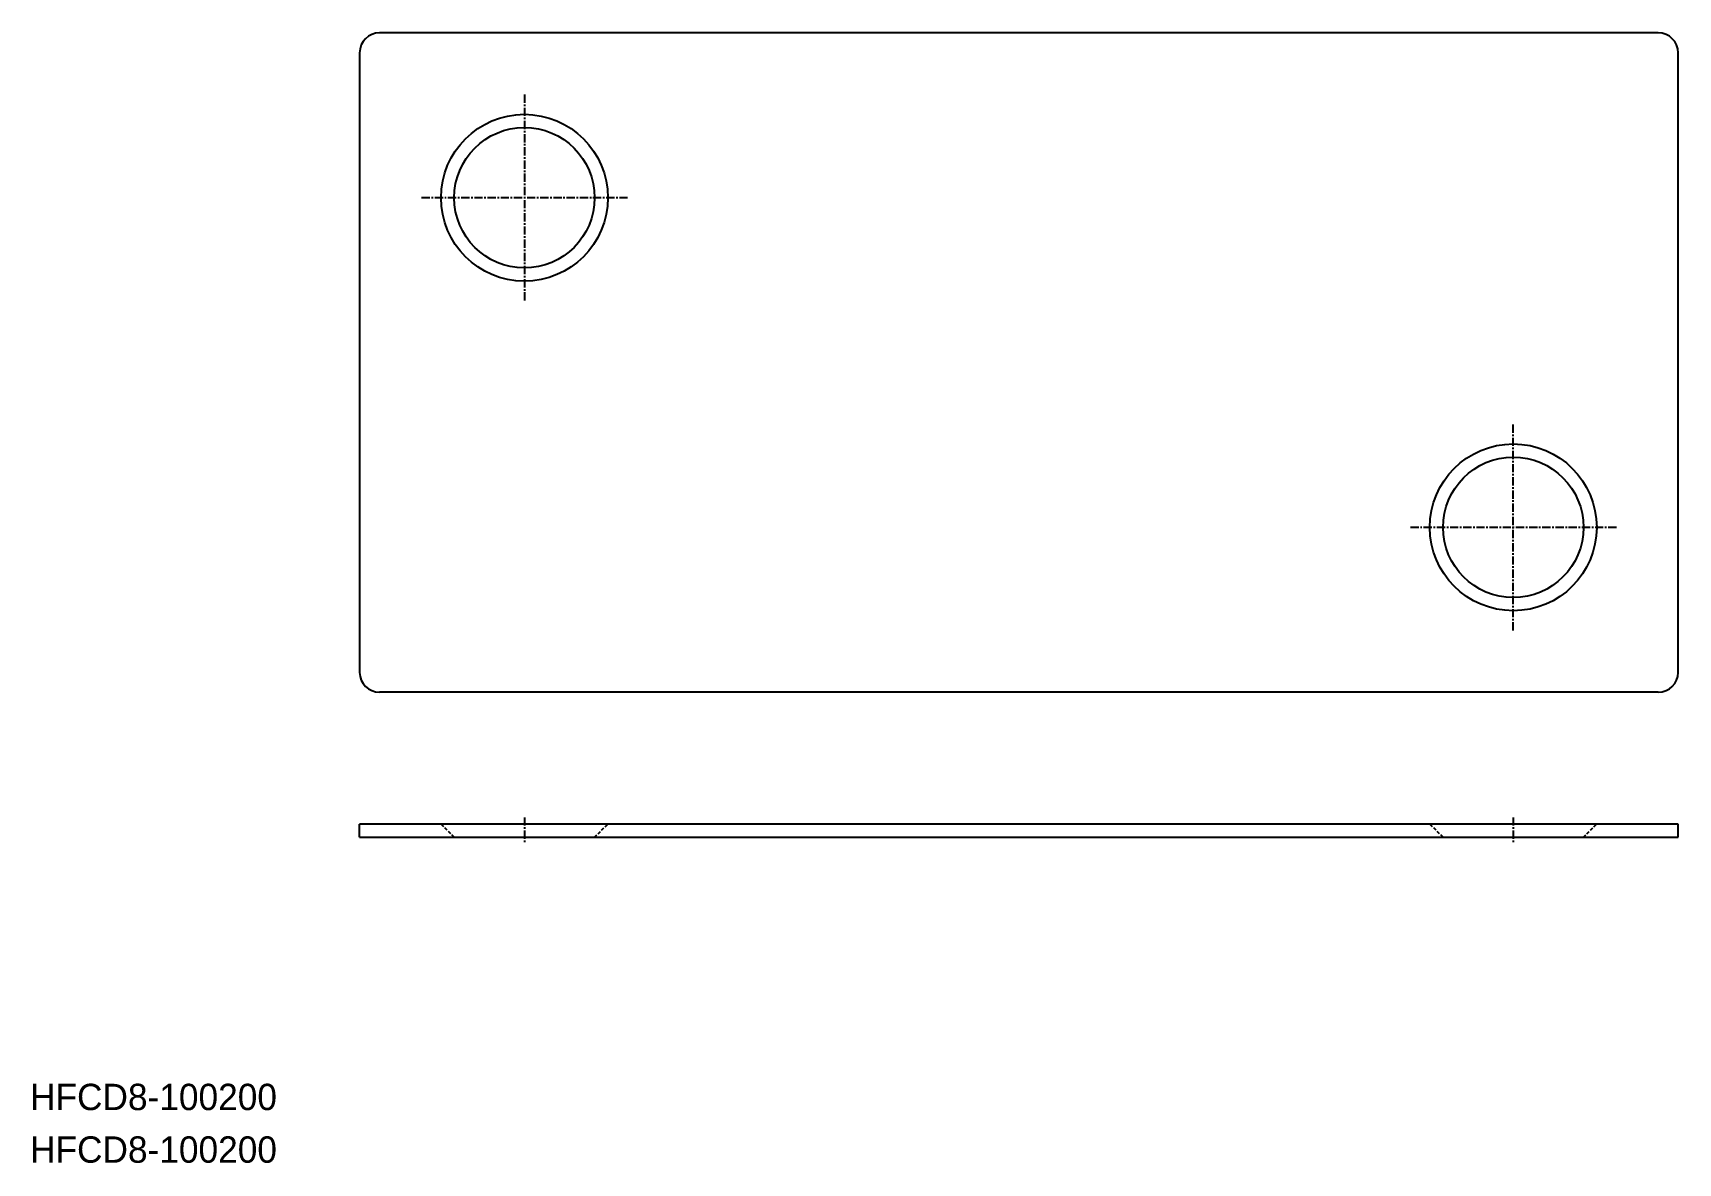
# Model space of a CAD drawing. Extents: x 0 to 250, y 1 to 172.
import ezdxf

# ---------------------------------------------------------------- set-up
doc = ezdxf.new("R2010")
doc.units = 0
doc.linetypes.add('CENTER', pattern=[2, 1.25, -0.25, 0.25, -0.25])
doc.linetypes.add('DASHED', pattern=[0.75, 0.5, -0.25])
doc.layers.get('0').update_dxf_attribs({"linetype": 'CONTINUOUS'})
doc.layers.add('CENTER', color=1, linetype='CENTER')

msp = doc.modelspace()

# ---------------------------------------------------------------- linework, layer by layer
at = {"color": 7, "linetype": 'CONTINUOUS'}
for p, q in [((247, 172), (53, 172)), ((50, 169), (50, 75)), ((250, 75), (250, 169)), ((247, 72), (53, 72)), ((50, 50), (50, 52)), ((250, 52), (50, 52)), ((50, 50), (250, 50)), ((250, 50), (250, 52))]:
    msp.add_line(p, q, dxfattribs=at)
at = {"color": 3, "linetype": 'DASHED'}
for p, q in [((64.35, 50), (62.35, 52)), ((85.65, 50), (87.65, 52)), ((214.35, 50), (212.35, 52)), ((235.65, 50), (237.65, 52))]:
    msp.add_line(p, q, dxfattribs=at)
at = {"color": 7, "linetype": 'CONTINUOUS'}
for centre, radius in [((75, 147), 12.65), ((75, 147), 10.65), ((225, 97), 12.65), ((225, 97), 10.65)]:
    msp.add_circle(centre, radius, dxfattribs=at)
for centre, start, end in [((53, 169), 90, 180), ((247, 169), 0, 90), ((53, 75), 180, 270), ((247, 75), 270, 0)]:
    msp.add_arc(centre, 3, start, end, dxfattribs=at)
at = {"layer": 'CENTER', "color": 1, "linetype": 'CENTER'}
for p, q in [((75, 162.65), (75, 131.35)), ((90.65, 147), (59.35, 147)), ((225, 81.35), (225, 112.65)), ((240.65, 97), (209.35, 97)), ((75, 53), (75, 49)), ((225, 53), (225, 49))]:
    msp.add_line(p, q, dxfattribs=at)

# ---------------------------------------------------------------- texts
at = {"color": 7, "linetype": 'CONTINUOUS'}
for p in [(0, 8.6), (0, 0.62)]:
    msp.add_text('HFCD8-100200', height=4, dxfattribs=at).set_placement(p)

doc.saveas('drawing.dxf')
